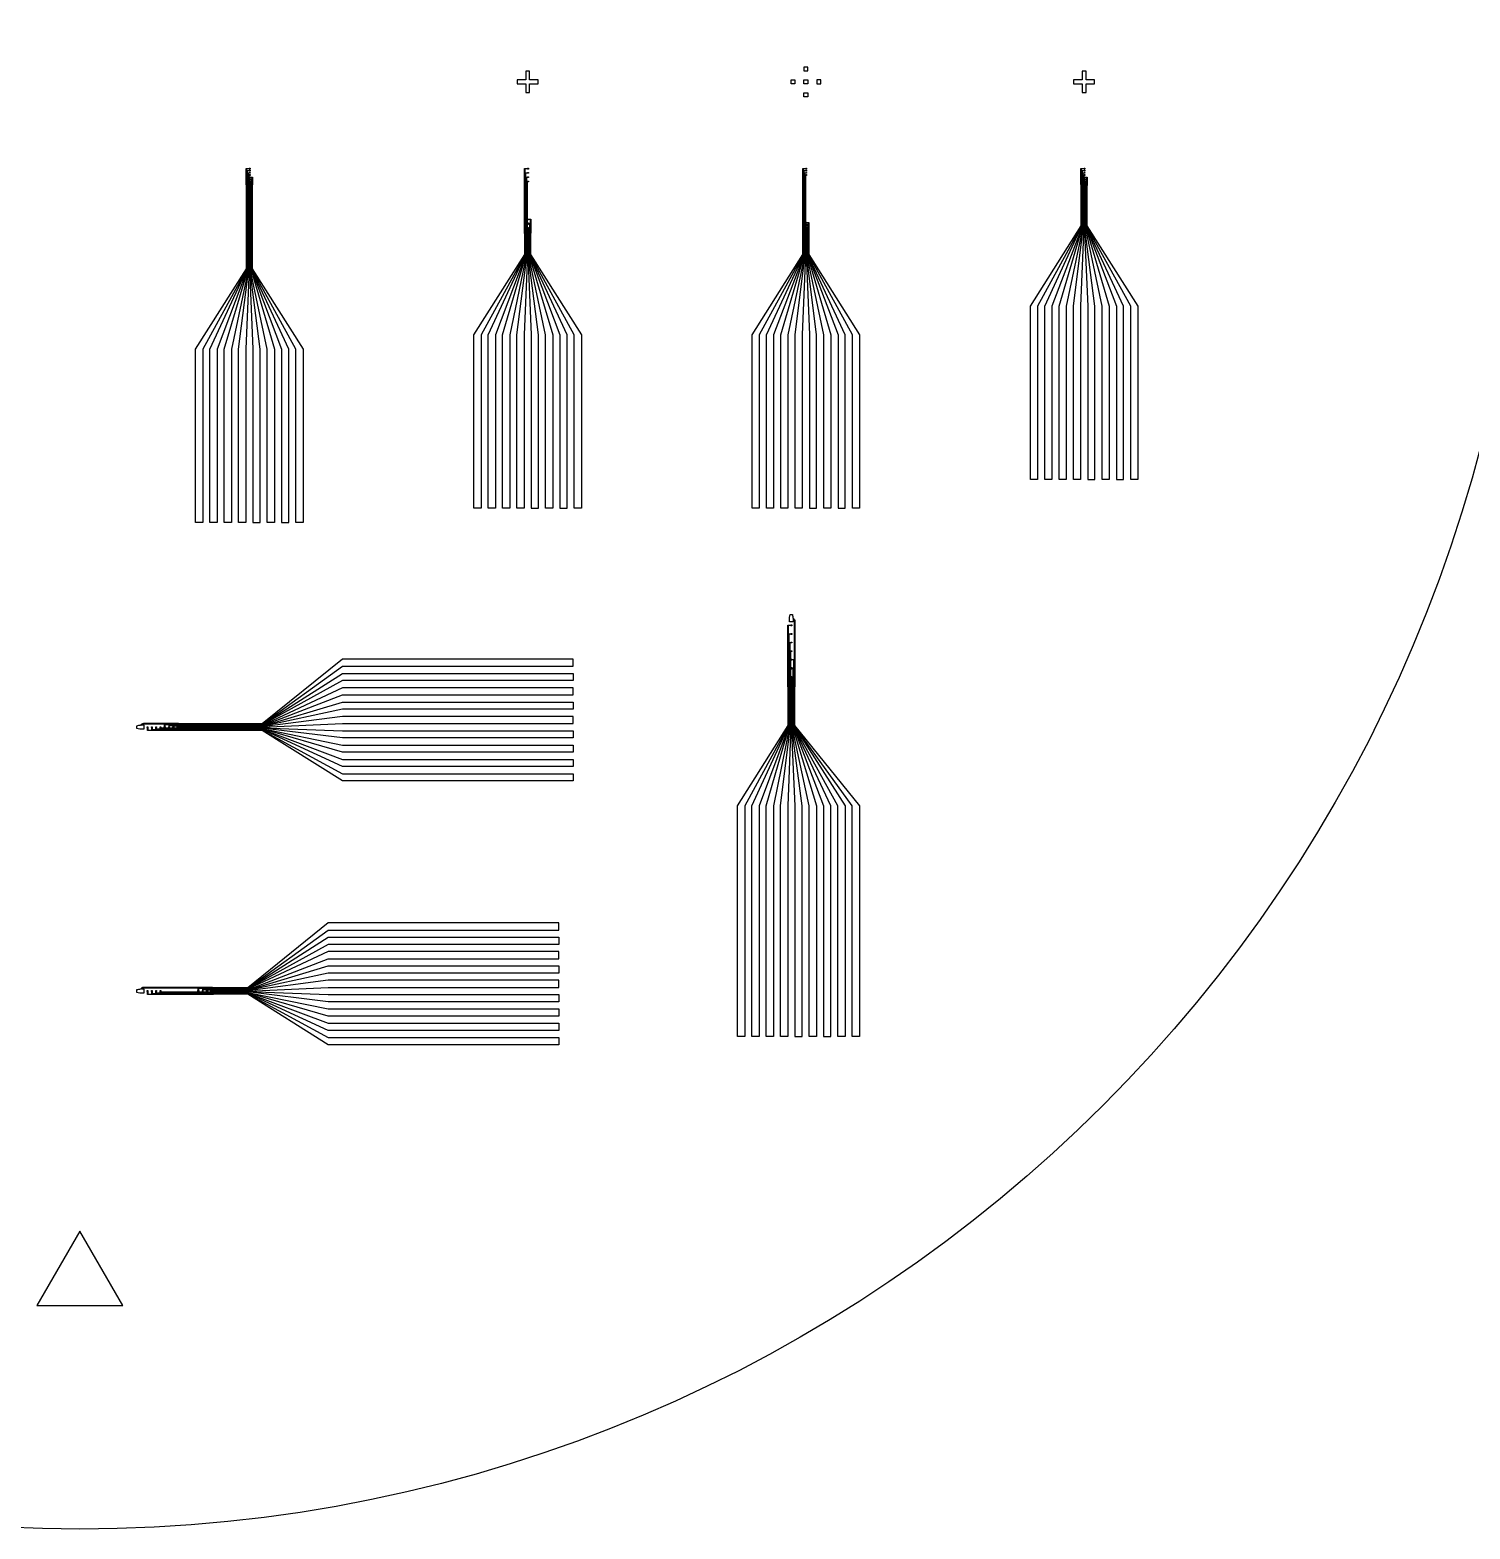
# Model space of a CAD drawing. Header units: millimetres. Extents: x 0 to 404, y 0 to 120.
# Drawn here: x 48.8 to 99, y 0 to 52.3 of the extents above; entities that cross this region are included whole.
import ezdxf

# ---------------------------------------------------------------- set-up
doc = ezdxf.new("R2010")
doc.units = ezdxf.units.MM
doc.layers.add('1st Metal', color=2, linetype='Continuous')
doc.layers.add('Aligner1', color=191, linetype='Continuous')

msp = doc.modelspace()

# ---------------------------------------------------------------- linework, layer by layer
at = {"layer": '1st Metal'}
for p, q in [((75.725, 46.933), (75.725, 47.48)), ((56.305, 46.974), (56.305, 46.933)), ((56.317, 46.974), (56.317, 46.933)), ((56.332, 46.974), (56.332, 46.933)), ((56.344, 46.974), (56.344, 46.933)), ((56.359, 46.974), (56.359, 46.933)), ((56.371, 46.974), (56.371, 46.933)), ((56.386, 46.974), (56.386, 46.933)), ((56.398, 46.974), (56.398, 46.933)), ((56.458, 46.974), (56.458, 46.933)), ((56.47, 46.974), (56.47, 46.933)), ((56.485, 46.974), (56.485, 46.933)), ((56.497, 46.974), (56.497, 46.933)), ((56.512, 46.974), (56.512, 46.933)), ((56.524, 46.974), (56.524, 46.933)), ((85.435, 46.974), (85.435, 46.933)), ((85.447, 46.974), (85.447, 46.933)), ((85.462, 46.974), (85.462, 46.933)), ((85.474, 46.974), (85.474, 46.933)), ((85.489, 46.974), (85.489, 46.933)), ((85.501, 46.974), (85.501, 46.933)), ((85.516, 46.974), (85.516, 46.933)), ((85.528, 46.974), (85.528, 46.933)), ((85.588, 46.974), (85.588, 46.933)), ((85.6, 46.974), (85.6, 46.933)), ((85.615, 46.974), (85.615, 46.933)), ((85.627, 46.974), (85.627, 46.933)), ((85.642, 46.974), (85.642, 46.933)), ((85.654, 46.974), (85.654, 46.933)), ((75.905, 45.493), (75.905, 45.346)), ((75.944, 45.493), (75.944, 45.346)), ((75.342, 29.45), (75.342, 29.42)), ((75.342, 29.42), (75.342, 29.45)), ((53.887, 28.079), (53.928, 28.079)), ((53.887, 28.067), (53.928, 28.067)), ((53.887, 28.052), (53.928, 28.052)), ((53.887, 28.04), (53.928, 28.04)), ((53.887, 28.025), (53.928, 28.025)), ((53.887, 28.013), (53.928, 28.013)), ((53.887, 27.953), (53.928, 27.953)), ((53.887, 27.941), (53.928, 27.941)), ((53.887, 27.926), (53.928, 27.926)), ((53.887, 27.914), (53.928, 27.914)), ((53.887, 27.899), (53.928, 27.899)), ((53.887, 27.887), (53.928, 27.887)), ((53.887, 27.872), (53.928, 27.872)), ((53.898, 27.998), (53.928, 27.998)), ((53.928, 27.998), (53.898, 27.998)), ((55.073, 18.788), (55.103, 18.788)), ((55.103, 18.788), (55.073, 18.788))]:
    msp.add_line(p, q, dxfattribs=at)
for points in [[(54.79, 39.944), (54.79, 35.124), (54.54, 35.124), (54.54, 39.944), (54.54, 41.174), (56.314, 43.974), (56.314, 46.874, 0.072993), (56.31, 46.903), (56.309, 46.905, -0.072993), (56.305, 46.933), (56.305, 47.48), (56.413, 47.48), (56.413, 47.489), (56.443, 47.489), (56.443, 47.459), (56.413, 47.459), (56.413, 47.468), (56.317, 47.468), (56.317, 46.933, 0.072993), (56.321, 46.905), (56.322, 46.903, -0.072993), (56.326, 46.874), (56.326, 43.974), (54.79, 41.174)], [(55.29, 39.944), (55.29, 35.124), (55.04, 35.124), (55.04, 39.944), (55.04, 41.174), (56.341, 43.974), (56.341, 46.874, 0.072993), (56.337, 46.903), (56.336, 46.905, -0.072993), (56.332, 46.933), (56.332, 47.405), (56.413, 47.405), (56.413, 47.414), (56.443, 47.414), (56.443, 47.384), (56.413, 47.384), (56.413, 47.393), (56.344, 47.393), (56.344, 46.933, 0.072993), (56.348, 46.905), (56.349, 46.903, -0.072993), (56.353, 46.874), (56.353, 43.974), (55.29, 41.174)], [(55.79, 39.944), (55.79, 35.124), (55.54, 35.124), (55.54, 39.944), (55.54, 41.174), (56.368, 43.974), (56.368, 46.874, 0.072993), (56.364, 46.903), (56.363, 46.905, -0.072993), (56.359, 46.933), (56.359, 47.33), (56.413, 47.33), (56.413, 47.339), (56.443, 47.339), (56.443, 47.309), (56.413, 47.309), (56.413, 47.318), (56.371, 47.318), (56.371, 46.933, 0.072993), (56.375, 46.905), (56.376, 46.903, -0.072993), (56.38, 46.874), (56.38, 43.974), (55.79, 41.174)], [(56.391, 46.903), (56.39, 46.905, -0.072993), (56.386, 46.933), (56.386, 47.255), (56.413, 47.255), (56.413, 47.264), (56.443, 47.264), (56.443, 47.234), (56.413, 47.234), (56.413, 47.243), (56.398, 47.243), (56.398, 46.933, 0.072993), (56.402, 46.905), (56.403, 46.903, -0.072993), (56.407, 46.874), (56.407, 43.974), (56.29, 41.174), (56.29, 39.944), (56.29, 35.124), (56.04, 35.124), (56.04, 39.944), (56.04, 41.174), (56.395, 43.974), (56.395, 46.874, 0.072993)], [(58.29, 39.944), (58.29, 35.124), (58.04, 35.124), (58.04, 39.944), (58.04, 41.174), (56.503, 43.974), (56.503, 46.874, -0.072993), (56.507, 46.903), (56.508, 46.905, 0.072993), (56.512, 46.933), (56.512, 47.168), (56.443, 47.168), (56.443, 47.159), (56.413, 47.159), (56.413, 47.189), (56.443, 47.189), (56.443, 47.18), (56.524, 47.18), (56.524, 46.933, -0.072993), (56.52, 46.905), (56.519, 46.903, 0.072993), (56.515, 46.874), (56.515, 43.974), (58.29, 41.174)], [(57.54, 39.944), (57.54, 35.124), (57.79, 35.124), (57.79, 39.944), (57.79, 41.174), (56.488, 43.974), (56.488, 46.874, -0.072993), (56.492, 46.903), (56.493, 46.905, 0.072993), (56.497, 46.933), (56.497, 47.105), (56.443, 47.105), (56.443, 47.114), (56.413, 47.114), (56.413, 47.084), (56.443, 47.084), (56.443, 47.093), (56.485, 47.093), (56.485, 46.933, -0.072993), (56.481, 46.905), (56.48, 46.903, 0.072993), (56.476, 46.874), (56.476, 43.974), (57.54, 41.174)], [(66.02, 45.203), (66.019, 45.205, -0.072993), (66.015, 45.233), (66.015, 47.48), (66.123, 47.48), (66.123, 47.489), (66.153, 47.489), (66.153, 47.459), (66.123, 47.459), (66.123, 47.468), (66.027, 47.468), (66.027, 45.233, 0.072993), (66.031, 45.205), (66.032, 45.203, -0.072993), (66.036, 45.174), (66.036, 44.474), (64.5, 41.674), (64.5, 40.444), (64.5, 35.624), (64.25, 35.624), (64.25, 40.444), (64.25, 41.674), (66.024, 44.474), (66.024, 45.174, 0.072993)], [(66.047, 45.203), (66.046, 45.205, -0.072993), (66.042, 45.233), (66.042, 47.33), (66.123, 47.33), (66.123, 47.339), (66.153, 47.339), (66.153, 47.309), (66.123, 47.309), (66.123, 47.318), (66.054, 47.318), (66.054, 45.233, 0.072993), (66.058, 45.205), (66.059, 45.203, -0.072993), (66.063, 45.174), (66.063, 44.474), (65, 41.674), (65, 40.444), (65, 35.624), (64.75, 35.624), (64.75, 40.444), (64.75, 41.674), (66.051, 44.474), (66.051, 45.174, 0.072993)], [(66.074, 45.203), (66.073, 45.205, -0.072993), (66.069, 45.233), (66.069, 47.18), (66.123, 47.18), (66.123, 47.189), (66.153, 47.189), (66.153, 47.159), (66.123, 47.159), (66.123, 47.168), (66.081, 47.168), (66.081, 45.233, 0.072993), (66.085, 45.205), (66.086, 45.203, -0.072993), (66.09, 45.174), (66.09, 44.474), (65.5, 41.674), (65.5, 40.444), (65.5, 35.624), (65.25, 35.624), (65.25, 40.444), (65.25, 41.674), (66.078, 44.474), (66.078, 45.174, 0.072993)], [(75.73, 45.315), (75.729, 45.317, -0.072993), (75.725, 45.346), (75.725, 47.48), (75.833, 47.48), (75.833, 47.489), (75.863, 47.489), (75.863, 47.459), (75.833, 47.459), (75.833, 47.468), (75.737, 47.468), (75.737, 45.346, 0.072993), (75.741, 45.317), (75.742, 45.315, -0.072993), (75.746, 45.286), (75.746, 44.474), (74.21, 41.674), (74.21, 40.444), (74.21, 35.624), (73.96, 35.624), (73.96, 40.444), (73.96, 41.674), (75.734, 44.474), (75.734, 45.286, 0.072993)], [(75.757, 45.315), (75.756, 45.317, -0.072993), (75.752, 45.346), (75.752, 47.405), (75.833, 47.405), (75.833, 47.414), (75.863, 47.414), (75.863, 47.384), (75.833, 47.384), (75.833, 47.393), (75.764, 47.393), (75.764, 45.346, 0.072993), (75.768, 45.317), (75.769, 45.315, -0.072993), (75.773, 45.286), (75.773, 44.474), (74.71, 41.674), (74.71, 40.444), (74.71, 35.624), (74.46, 35.624), (74.46, 40.444), (74.46, 41.674), (75.761, 44.474), (75.761, 45.286, 0.072993)], [(75.784, 45.315), (75.783, 45.317, -0.072993), (75.779, 45.346), (75.779, 47.33), (75.833, 47.33), (75.833, 47.339), (75.863, 47.339), (75.863, 47.309), (75.833, 47.309), (75.833, 47.318), (75.791, 47.318), (75.791, 45.346, 0.072993), (75.795, 45.317), (75.796, 45.315, -0.072993), (75.8, 45.286), (75.8, 44.474), (75.21, 41.674), (75.21, 40.444), (75.21, 35.624), (74.96, 35.624), (74.96, 40.444), (74.96, 41.674), (75.788, 44.474), (75.788, 45.286, 0.072993)], [(75.71, 40.444), (75.71, 35.624), (75.46, 35.624), (75.46, 40.444), (75.46, 41.674), (75.815, 44.474), (75.815, 45.286, 0.072993), (75.811, 45.315), (75.81, 45.317, -0.072993), (75.806, 45.346), (75.806, 47.255), (75.833, 47.255), (75.833, 47.264), (75.863, 47.264), (75.863, 47.234), (75.833, 47.234), (75.833, 47.243), (75.818, 47.243), (75.818, 45.346, 0.072993), (75.822, 45.317), (75.823, 45.315, -0.072993), (75.827, 45.286), (75.827, 44.474), (75.71, 41.674)], [(83.92, 41.444), (83.92, 36.624), (83.67, 36.624), (83.67, 41.444), (83.67, 42.674), (85.444, 45.474), (85.444, 46.874, 0.072993), (85.44, 46.903), (85.439, 46.905, -0.072993), (85.435, 46.933), (85.435, 47.48), (85.543, 47.48), (85.543, 47.489), (85.573, 47.489), (85.573, 47.459), (85.543, 47.459), (85.543, 47.468), (85.447, 47.468), (85.447, 46.933, 0.072993), (85.451, 46.905), (85.452, 46.903, -0.072993), (85.456, 46.874), (85.456, 45.474), (83.92, 42.674)], [(84.42, 41.444), (84.42, 36.624), (84.17, 36.624), (84.17, 41.444), (84.17, 42.674), (85.471, 45.474), (85.471, 46.874, 0.072993), (85.467, 46.903), (85.466, 46.905, -0.072993), (85.462, 46.933), (85.462, 47.405), (85.543, 47.405), (85.543, 47.414), (85.573, 47.414), (85.573, 47.384), (85.543, 47.384), (85.543, 47.393), (85.474, 47.393), (85.474, 46.933, 0.072993), (85.478, 46.905), (85.479, 46.903, -0.072993), (85.483, 46.874), (85.483, 45.474), (84.42, 42.674)], [(84.92, 41.444), (84.92, 36.624), (84.67, 36.624), (84.67, 41.444), (84.67, 42.674), (85.498, 45.474), (85.498, 46.874, 0.072993), (85.494, 46.903), (85.493, 46.905, -0.072993), (85.489, 46.933), (85.489, 47.33), (85.543, 47.33), (85.543, 47.339), (85.573, 47.339), (85.573, 47.309), (85.543, 47.309), (85.543, 47.318), (85.501, 47.318), (85.501, 46.933, 0.072993), (85.505, 46.905), (85.506, 46.903, -0.072993), (85.51, 46.874), (85.51, 45.474), (84.92, 42.674)], [(85.521, 46.903), (85.52, 46.905, -0.072993), (85.516, 46.933), (85.516, 47.255), (85.543, 47.255), (85.543, 47.264), (85.573, 47.264), (85.573, 47.234), (85.543, 47.234), (85.543, 47.243), (85.528, 47.243), (85.528, 46.933, 0.072993), (85.532, 46.905), (85.533, 46.903, -0.072993), (85.537, 46.874), (85.537, 45.474), (85.42, 42.674), (85.42, 41.444), (85.42, 36.624), (85.17, 36.624), (85.17, 41.444), (85.17, 42.674), (85.525, 45.474), (85.525, 46.874, 0.072993)], [(87.42, 41.444), (87.42, 36.624), (87.17, 36.624), (87.17, 41.444), (87.17, 42.674), (85.633, 45.474), (85.633, 46.874, -0.072993), (85.637, 46.903), (85.638, 46.905, 0.072993), (85.642, 46.933), (85.642, 47.168), (85.573, 47.168), (85.573, 47.159), (85.543, 47.159), (85.543, 47.189), (85.573, 47.189), (85.573, 47.18), (85.654, 47.18), (85.654, 46.933, -0.072993), (85.65, 46.905), (85.649, 46.903, 0.072993), (85.645, 46.874), (85.645, 45.474), (87.42, 42.674)], [(86.67, 41.444), (86.67, 36.624), (86.92, 36.624), (86.92, 41.444), (86.92, 42.674), (85.618, 45.474), (85.618, 46.874, -0.072993), (85.622, 46.903), (85.623, 46.905, 0.072993), (85.627, 46.933), (85.627, 47.105), (85.573, 47.105), (85.573, 47.114), (85.543, 47.114), (85.543, 47.084), (85.573, 47.084), (85.573, 47.093), (85.615, 47.093), (85.615, 46.933, -0.072993), (85.611, 46.905), (85.61, 46.903, 0.072993), (85.606, 46.874), (85.606, 45.474), (86.67, 42.674)], [(57.29, 39.944), (57.29, 35.124), (57.04, 35.124), (57.04, 39.944), (57.04, 41.174), (56.449, 43.974), (56.449, 46.874, -0.072993), (56.453, 46.903), (56.454, 46.905, 0.072993), (56.458, 46.933), (56.458, 47.018), (56.443, 47.018), (56.443, 47.009), (56.413, 47.009), (56.413, 47.039), (56.443, 47.039), (56.443, 47.03), (56.47, 47.03), (56.47, 46.933, -0.072993), (56.466, 46.905), (56.465, 46.903, 0.072993), (56.461, 46.874), (56.461, 43.974), (57.29, 41.174)], [(66, 40.444), (66, 35.624), (65.75, 35.624), (65.75, 40.444), (65.75, 41.674), (66.105, 44.474), (66.105, 45.174, 0.072993), (66.101, 45.203), (66.1, 45.205, -0.072993), (66.096, 45.233), (66.096, 47.03), (66.123, 47.03), (66.123, 47.039), (66.153, 47.039), (66.153, 47.009), (66.123, 47.009), (66.123, 47.018), (66.108, 47.018), (66.108, 45.233, 0.072993), (66.112, 45.205), (66.113, 45.203, -0.072993), (66.117, 45.174), (66.117, 44.474), (66, 41.674)], [(86.42, 41.444), (86.42, 36.624), (86.17, 36.624), (86.17, 41.444), (86.17, 42.674), (85.579, 45.474), (85.579, 46.874, -0.072993), (85.583, 46.903), (85.584, 46.905, 0.072993), (85.588, 46.933), (85.588, 47.018), (85.573, 47.018), (85.573, 47.009), (85.543, 47.009), (85.543, 47.039), (85.573, 47.039), (85.573, 47.03), (85.6, 47.03), (85.6, 46.933, -0.072993), (85.596, 46.905), (85.595, 46.903, 0.072993), (85.591, 46.874), (85.591, 45.474), (86.42, 42.674)], [(68, 40.444), (68, 35.624), (67.75, 35.624), (67.75, 40.444), (67.75, 41.674), (66.213, 44.474), (66.213, 45.174, -0.072993), (66.217, 45.203), (66.218, 45.205, 0.072993), (66.222, 45.233), (66.222, 45.693), (66.153, 45.693), (66.153, 45.684), (66.123, 45.684), (66.123, 45.714), (66.153, 45.714), (66.153, 45.705), (66.234, 45.705), (66.234, 45.233, -0.072993), (66.23, 45.205), (66.229, 45.203, 0.072993), (66.225, 45.174), (66.225, 44.474), (68, 41.674)], [(67.25, 40.444), (67.25, 35.624), (67.5, 35.624), (67.5, 40.444), (67.5, 41.674), (66.198, 44.474), (66.198, 45.174, -0.072993), (66.202, 45.203), (66.203, 45.205, 0.072993), (66.207, 45.233), (66.207, 45.555), (66.153, 45.555), (66.153, 45.564), (66.123, 45.564), (66.123, 45.534), (66.153, 45.534), (66.153, 45.543), (66.195, 45.543), (66.195, 45.233, -0.072993), (66.191, 45.205), (66.19, 45.203, 0.072993), (66.186, 45.174), (66.186, 44.474), (67.25, 41.674)], [(77.71, 40.444), (77.71, 35.624), (77.46, 35.624), (77.46, 40.444), (77.46, 41.674), (75.923, 44.474), (75.923, 45.286, -0.072993), (75.927, 45.315), (75.928, 45.317, 0.072993), (75.932, 45.346), (75.932, 45.58), (75.863, 45.58), (75.863, 45.571), (75.833, 45.571), (75.833, 45.601), (75.863, 45.601), (75.863, 45.592), (75.944, 45.592), (75.944, 45.346, -0.072993), (75.94, 45.317), (75.939, 45.315, 0.072993), (75.935, 45.286), (75.935, 44.474), (77.71, 41.674)], [(76.96, 40.444), (76.96, 35.624), (77.21, 35.624), (77.21, 40.444), (77.21, 41.674), (75.908, 44.474), (75.908, 45.286, -0.072993), (75.912, 45.315), (75.913, 45.317, 0.072993), (75.917, 45.346), (75.917, 45.517), (75.863, 45.517), (75.863, 45.526), (75.833, 45.526), (75.833, 45.496), (75.863, 45.496), (75.863, 45.505), (75.905, 45.505), (75.905, 45.346, -0.072993), (75.901, 45.317), (75.9, 45.315, 0.072993), (75.896, 45.286), (75.896, 44.474), (76.96, 41.674)], [(67, 40.444), (67, 35.624), (66.75, 35.624), (66.75, 40.444), (66.75, 41.674), (66.159, 44.474), (66.159, 45.174, -0.072993), (66.163, 45.203), (66.164, 45.205, 0.072993), (66.168, 45.233), (66.168, 45.393), (66.153, 45.393), (66.153, 45.384), (66.123, 45.384), (66.123, 45.414), (66.153, 45.414), (66.153, 45.405), (66.18, 45.405), (66.18, 45.233, -0.072993), (66.176, 45.205), (66.175, 45.203, 0.072993), (66.171, 45.174), (66.171, 44.474), (67, 41.674)], [(76.71, 40.444), (76.71, 35.624), (76.46, 35.624), (76.46, 40.444), (76.46, 41.674), (75.869, 44.474), (75.869, 45.286, -0.072993), (75.873, 45.315), (75.874, 45.317, 0.072993), (75.878, 45.346), (75.878, 45.43), (75.863, 45.43), (75.863, 45.421), (75.833, 45.421), (75.833, 45.451), (75.863, 45.451), (75.863, 45.442), (75.89, 45.442), (75.89, 45.346, -0.072993), (75.886, 45.317), (75.885, 45.315, 0.072993), (75.881, 45.286), (75.881, 44.474), (76.71, 41.674)], [(75.429, 29.36, -0.072993), (75.433, 29.389), (75.434, 29.391, 0.072993), (75.438, 29.42), (75.438, 31.676, 0.201221), (75.408, 31.747, 0.681472), (75.391, 31.739, -0.011355), (75.392, 31.699), (75.392, 31.658), (75.262, 31.658), (75.262, 31.699, -0.062124), (75.289, 31.918), (75.365, 31.918, -0.040545), (75.389, 31.776, -0.282415), (75.45, 31.676), (75.45, 29.42, -0.072993), (75.446, 29.391), (75.445, 29.389, 0.072993), (75.441, 29.36), (75.441, 28.035), (77.702, 25.235), (77.702, 17.185), (77.452, 17.185), (77.452, 25.235), (75.429, 28.035)], [(75.213, 29.36, 0.072993), (75.209, 29.389), (75.208, 29.391, -0.072993), (75.204, 29.42), (75.204, 31.541), (75.312, 31.541), (75.312, 31.55), (75.342, 31.55), (75.342, 31.52), (75.312, 31.52), (75.312, 31.529), (75.216, 31.529), (75.216, 29.42, 0.072993), (75.22, 29.391), (75.221, 29.389, -0.072993), (75.225, 29.36), (75.225, 28.035), (73.702, 25.235), (73.702, 17.185), (73.452, 17.185), (73.452, 25.235), (75.213, 28.035)], [(74.202, 25.235), (74.202, 17.185), (73.952, 17.185), (73.952, 25.235), (75.24, 28.035), (75.24, 29.36, 0.072993), (75.236, 29.389), (75.235, 29.391, -0.072993), (75.231, 29.42), (75.231, 31.241), (75.312, 31.241), (75.312, 31.25), (75.342, 31.25), (75.342, 31.22), (75.312, 31.22), (75.312, 31.229), (75.243, 31.229), (75.243, 29.42, 0.072993), (75.247, 29.391), (75.248, 29.389, -0.072993), (75.252, 29.36), (75.252, 28.035)], [(75.267, 29.36, 0.072993), (75.263, 29.389), (75.262, 29.391, -0.072993), (75.258, 29.42), (75.258, 30.941), (75.312, 30.941), (75.312, 30.95), (75.342, 30.95), (75.342, 30.92), (75.312, 30.92), (75.312, 30.929), (75.27, 30.929), (75.27, 29.42, 0.072993), (75.274, 29.391), (75.275, 29.389, -0.072993), (75.279, 29.36), (75.279, 28.035), (74.702, 25.235), (74.702, 17.185), (74.452, 17.185), (74.452, 25.235), (75.267, 28.035)], [(59.663, 30.108), (67.713, 30.108), (67.713, 30.358), (59.663, 30.358), (56.863, 28.097), (53.987, 28.097, -0.072993), (53.959, 28.101), (53.957, 28.102, 0.072993), (53.928, 28.106), (52.722, 28.106, 0.282415), (52.622, 28.045, 0.040545), (52.48, 28.021), (52.48, 27.945, 0.062124), (52.699, 27.918), (52.74, 27.918), (52.74, 28.048), (52.699, 28.048, 0.011355), (52.658, 28.047, -0.681472), (52.651, 28.064, -0.201221), (52.722, 28.094), (53.928, 28.094, -0.072993), (53.957, 28.09), (53.959, 28.089, 0.072993), (53.987, 28.085), (56.863, 28.085)], [(75.294, 29.36, 0.072993), (75.29, 29.389), (75.289, 29.391, -0.072993), (75.285, 29.42), (75.285, 30.641), (75.312, 30.641), (75.312, 30.65), (75.342, 30.65), (75.342, 30.62), (75.312, 30.62), (75.312, 30.629), (75.297, 30.629), (75.297, 29.42, 0.072993), (75.301, 29.391), (75.302, 29.389, -0.072993), (75.306, 29.36), (75.306, 28.035), (75.202, 25.235), (75.202, 17.185), (74.952, 17.185), (74.952, 25.235), (75.294, 28.035)], [(75.402, 29.36, -0.072993), (75.406, 29.389), (75.407, 29.391, 0.072993), (75.411, 29.42), (75.411, 30.329), (75.342, 30.329), (75.342, 30.32), (75.312, 30.32), (75.312, 30.35), (75.342, 30.35), (75.342, 30.341), (75.423, 30.341), (75.423, 29.42, -0.072993), (75.419, 29.391), (75.418, 29.389, 0.072993), (75.414, 29.36), (75.414, 28.035), (77.202, 25.235), (77.202, 17.185), (76.952, 17.185), (76.952, 25.235), (75.402, 28.035)], [(53.987, 28.058, -0.072993), (53.959, 28.062), (53.957, 28.063, 0.072993), (53.928, 28.067), (53.469, 28.067), (53.469, 27.998), (53.478, 27.998), (53.478, 27.968), (53.448, 27.968), (53.448, 27.998), (53.457, 27.998), (53.457, 28.079), (53.928, 28.079, -0.072993), (53.957, 28.075), (53.959, 28.074, 0.072993), (53.987, 28.07), (56.863, 28.07), (59.663, 29.858), (67.713, 29.858), (67.713, 29.608), (59.663, 29.608), (56.863, 28.058)], [(76.452, 25.235), (76.452, 17.185), (76.702, 17.185), (76.702, 25.235), (75.387, 28.035), (75.387, 29.36, -0.072993), (75.391, 29.389), (75.392, 29.391, 0.072993), (75.396, 29.42), (75.396, 30.041), (75.342, 30.041), (75.342, 30.05), (75.312, 30.05), (75.312, 30.02), (75.342, 30.02), (75.342, 30.029), (75.384, 30.029), (75.384, 29.42, -0.072993), (75.38, 29.391), (75.379, 29.389, 0.072993), (75.375, 29.36), (75.375, 28.035)], [(59.663, 29.108), (67.713, 29.108), (67.713, 29.358), (59.663, 29.358), (56.863, 28.043), (53.987, 28.043, -0.072993), (53.959, 28.047), (53.957, 28.048, 0.072993), (53.928, 28.052), (53.607, 28.052), (53.607, 27.998), (53.598, 27.998), (53.598, 27.968), (53.628, 27.968), (53.628, 27.998), (53.619, 27.998), (53.619, 28.04), (53.928, 28.04, -0.072993), (53.957, 28.036), (53.959, 28.035, 0.072993), (53.987, 28.031), (56.863, 28.031)], [(76.202, 25.235), (76.202, 17.185), (75.952, 17.185), (75.952, 25.235), (75.348, 28.035), (75.348, 29.36, -0.072993), (75.352, 29.389), (75.353, 29.391, 0.072993), (75.357, 29.42), (75.357, 29.729), (75.342, 29.729), (75.342, 29.72), (75.312, 29.72), (75.312, 29.75), (75.342, 29.75), (75.342, 29.741), (75.369, 29.741), (75.369, 29.42, -0.072993), (75.365, 29.391), (75.364, 29.389, 0.072993), (75.36, 29.36), (75.36, 28.035)], [(59.663, 28.858), (67.713, 28.858), (67.713, 28.608), (59.663, 28.608), (56.863, 28.004), (53.987, 28.004, -0.072993), (53.959, 28.008), (53.957, 28.009, 0.072993), (53.928, 28.013), (53.769, 28.013), (53.769, 27.998), (53.778, 27.998), (53.778, 27.968), (53.748, 27.968), (53.748, 27.998), (53.757, 27.998), (53.757, 28.025), (53.928, 28.025, -0.072993), (53.957, 28.021), (53.959, 28.02, 0.072993), (53.987, 28.016), (56.863, 28.016)], [(53.987, 27.869, 0.072993), (53.959, 27.865), (53.957, 27.864, -0.072993), (53.928, 27.86), (53.887, 27.86), (52.857, 27.86), (52.857, 27.968), (52.848, 27.968), (52.848, 27.998), (52.878, 27.998), (52.878, 27.968), (52.869, 27.968), (52.869, 27.872), (53.928, 27.872, 0.072993), (53.957, 27.876), (53.959, 27.877, -0.072993), (53.987, 27.881), (56.863, 27.881), (59.663, 26.358), (67.713, 26.358), (67.713, 26.108), (59.663, 26.108), (56.863, 27.869)], [(59.663, 26.858), (67.713, 26.858), (67.713, 26.608), (59.663, 26.608), (56.863, 27.896), (53.987, 27.896, 0.072993), (53.959, 27.892), (53.957, 27.891, -0.072993), (53.928, 27.887), (53.007, 27.887), (53.007, 27.968), (52.998, 27.968), (52.998, 27.998), (53.028, 27.998), (53.028, 27.968), (53.019, 27.968), (53.019, 27.899), (53.928, 27.899, 0.072993), (53.957, 27.903), (53.959, 27.904, -0.072993), (53.987, 27.908), (56.863, 27.908)], [(59.663, 27.358), (67.713, 27.358), (67.713, 27.108), (59.663, 27.108), (56.863, 27.923), (53.987, 27.923, 0.072993), (53.959, 27.919), (53.957, 27.918, -0.072993), (53.928, 27.914), (53.157, 27.914), (53.157, 27.968), (53.148, 27.968), (53.148, 27.998), (53.178, 27.998), (53.178, 27.968), (53.169, 27.968), (53.169, 27.926), (53.928, 27.926, 0.072993), (53.957, 27.93), (53.959, 27.931, -0.072993), (53.987, 27.935), (56.863, 27.935)], [(59.663, 27.858), (67.713, 27.858), (67.713, 27.608), (59.663, 27.608), (56.863, 27.95), (53.987, 27.95, 0.072993), (53.959, 27.946), (53.957, 27.945, -0.072993), (53.928, 27.941), (53.307, 27.941), (53.307, 27.968), (53.298, 27.968), (53.298, 27.998), (53.328, 27.998), (53.328, 27.968), (53.319, 27.968), (53.319, 27.953), (53.928, 27.953, 0.072993), (53.957, 27.957), (53.959, 27.958, -0.072993), (53.987, 27.962), (56.863, 27.962)], [(59.163, 20.898), (67.213, 20.898), (67.213, 21.148), (59.163, 21.148), (56.363, 18.887), (55.162, 18.887, -0.072993), (55.134, 18.891), (55.132, 18.892, 0.072993), (55.103, 18.896), (52.722, 18.896, 0.282415), (52.622, 18.835, 0.040545), (52.48, 18.811), (52.48, 18.735, 0.062124), (52.699, 18.708), (52.74, 18.708), (52.74, 18.838), (52.699, 18.838, 0.011355), (52.658, 18.837, -0.681472), (52.651, 18.854, -0.201221), (52.722, 18.884), (55.103, 18.884, -0.072993), (55.132, 18.88), (55.134, 18.879, 0.072993), (55.162, 18.875), (56.363, 18.875)], [(55.162, 18.848, -0.072993), (55.134, 18.852), (55.132, 18.853, 0.072993), (55.103, 18.857), (54.644, 18.857), (54.644, 18.788), (54.653, 18.788), (54.653, 18.758), (54.623, 18.758), (54.623, 18.788), (54.632, 18.788), (54.632, 18.869), (55.103, 18.869, -0.072993), (55.132, 18.865), (55.134, 18.864, 0.072993), (55.162, 18.86), (56.363, 18.86), (59.163, 20.648), (67.213, 20.648), (67.213, 20.398), (59.163, 20.398), (56.363, 18.848)], [(59.163, 19.898), (67.213, 19.898), (67.213, 20.148), (59.163, 20.148), (56.363, 18.833), (55.162, 18.833, -0.072993), (55.134, 18.837), (55.132, 18.838, 0.072993), (55.103, 18.842), (54.782, 18.842), (54.782, 18.788), (54.773, 18.788), (54.773, 18.758), (54.803, 18.758), (54.803, 18.788), (54.794, 18.788), (54.794, 18.83), (55.103, 18.83, -0.072993), (55.132, 18.826), (55.134, 18.825, 0.072993), (55.162, 18.821), (56.363, 18.821)], [(59.163, 19.648), (67.213, 19.648), (67.213, 19.398), (59.163, 19.398), (56.363, 18.794), (55.162, 18.794, -0.072993), (55.134, 18.798), (55.132, 18.799, 0.072993), (55.103, 18.803), (54.944, 18.803), (54.944, 18.788), (54.953, 18.788), (54.953, 18.758), (54.923, 18.758), (54.923, 18.788), (54.932, 18.788), (54.932, 18.815), (55.103, 18.815, -0.072993), (55.132, 18.811), (55.134, 18.81, 0.072993), (55.162, 18.806), (56.363, 18.806)], [(55.162, 18.659, 0.072993), (55.134, 18.655), (55.132, 18.654, -0.072993), (55.103, 18.65), (52.857, 18.65), (52.857, 18.758), (52.848, 18.758), (52.848, 18.788), (52.878, 18.788), (52.878, 18.758), (52.869, 18.758), (52.869, 18.662), (55.103, 18.662, 0.072993), (55.132, 18.666), (55.134, 18.667, -0.072993), (55.162, 18.671), (56.363, 18.671), (59.163, 17.148), (67.213, 17.148), (67.213, 16.898), (59.163, 16.898), (56.363, 18.659)], [(59.163, 17.648), (67.213, 17.648), (67.213, 17.398), (59.163, 17.398), (56.363, 18.686), (55.162, 18.686, 0.072993), (55.134, 18.682), (55.132, 18.681, -0.072993), (55.103, 18.677), (53.007, 18.677), (53.007, 18.758), (52.998, 18.758), (52.998, 18.788), (53.028, 18.788), (53.028, 18.758), (53.019, 18.758), (53.019, 18.689), (55.103, 18.689, 0.072993), (55.132, 18.693), (55.134, 18.694, -0.072993), (55.162, 18.698), (56.363, 18.698)], [(55.162, 18.713, 0.072993), (55.134, 18.709), (55.132, 18.708, -0.072993), (55.103, 18.704), (53.157, 18.704), (53.157, 18.758), (53.148, 18.758), (53.148, 18.788), (53.178, 18.788), (53.178, 18.758), (53.169, 18.758), (53.169, 18.716), (55.103, 18.716, 0.072993), (55.132, 18.72), (55.134, 18.721, -0.072993), (55.162, 18.725), (56.363, 18.725), (59.163, 18.148), (67.213, 18.148), (67.213, 17.898), (59.163, 17.898), (56.363, 18.713)], [(59.163, 18.648), (67.213, 18.648), (67.213, 18.398), (59.163, 18.398), (56.363, 18.74), (55.162, 18.74, 0.072993), (55.134, 18.736), (55.132, 18.735, -0.072993), (55.103, 18.731), (53.307, 18.731), (53.307, 18.758), (53.298, 18.758), (53.298, 18.788), (53.328, 18.788), (53.328, 18.758), (53.319, 18.758), (53.319, 18.743), (55.103, 18.743, 0.072993), (55.132, 18.747), (55.134, 18.748, -0.072993), (55.162, 18.752), (56.363, 18.752)]]:
    msp.add_lwpolyline(points, format="xyb", close=True, dxfattribs=at)
for points in [[(56.54, 39.944), (56.54, 35.124), (56.79, 35.124), (56.79, 39.944), (56.79, 41.174), (56.434, 43.974), (56.434, 46.934), (56.443, 46.934), (56.443, 46.964), (56.413, 46.964), (56.413, 46.934), (56.422, 46.934), (56.422, 43.974), (56.54, 41.174)], [(85.67, 41.444), (85.67, 36.624), (85.92, 36.624), (85.92, 41.444), (85.92, 42.674), (85.564, 45.474), (85.564, 46.934), (85.573, 46.934), (85.573, 46.964), (85.543, 46.964), (85.543, 46.934), (85.552, 46.934), (85.552, 45.474), (85.67, 42.674)], [(66.153, 45.234), (66.153, 45.264), (66.123, 45.264), (66.123, 45.234), (66.132, 45.234), (66.132, 44.474), (66.25, 41.674), (66.25, 40.444), (66.25, 35.624), (66.5, 35.624), (66.5, 40.444), (66.5, 41.674), (66.144, 44.474), (66.144, 45.234)], [(75.96, 40.444), (75.96, 35.624), (76.21, 35.624), (76.21, 40.444), (76.21, 41.674), (75.854, 44.474), (75.854, 45.346), (75.863, 45.346), (75.863, 45.376), (75.833, 45.376), (75.833, 45.346), (75.842, 45.346), (75.842, 44.474), (75.96, 41.674)], [(75.342, 29.45), (75.312, 29.45)], [(75.312, 29.45), (75.312, 29.42)], [(53.898, 27.998), (53.898, 27.968)], [(53.898, 27.968), (53.928, 27.968)], [(55.073, 18.788), (55.073, 18.758)], [(55.073, 18.758), (55.103, 18.758)]]:
    msp.add_lwpolyline(points, close=True, dxfattribs=at)
for points in [[(75.321, 29.42), (75.312, 29.42), (75.321, 29.42), (75.321, 28.035), (75.452, 25.235), (75.452, 17.185), (75.702, 17.185), (75.702, 25.235), (75.333, 28.035), (75.333, 29.42), (75.342, 29.42), (75.333, 29.42)], [(53.928, 27.977), (53.928, 27.968), (53.928, 27.977), (56.863, 27.977), (59.663, 28.108), (67.713, 28.108), (67.713, 28.358), (59.663, 28.358), (56.863, 27.989), (53.928, 27.989), (53.928, 27.998), (53.928, 27.989)], [(55.103, 18.767), (55.103, 18.758), (55.103, 18.767), (56.363, 18.767), (59.163, 18.898), (67.213, 18.898), (67.213, 19.148), (59.163, 19.148), (56.363, 18.779), (55.103, 18.779), (55.103, 18.788), (55.103, 18.779)]]:
    msp.add_lwpolyline(points, dxfattribs=at)
msp.add_circle((50.5, 50.5), 50.5, dxfattribs=at)
at = {"layer": 'Aligner1'}
for points in [[(65.757, 50.432), (66.058, 50.432), (66.058, 50.132), (66.193, 50.132), (66.193, 50.432), (66.492, 50.432), (66.492, 50.567), (66.193, 50.567), (66.193, 50.868), (66.058, 50.868), (66.058, 50.567), (65.757, 50.567)], [(75.767, 50.883), (75.902, 50.883), (75.902, 51.017), (75.835, 51.017), (75.767, 51.017)], [(85.178, 50.432), (85.478, 50.432), (85.478, 50.132), (85.613, 50.132), (85.613, 50.432), (85.913, 50.432), (85.913, 50.567), (85.613, 50.567), (85.613, 50.868), (85.478, 50.868), (85.478, 50.567), (85.178, 50.567)], [(75.453, 50.432), (75.317, 50.432), (75.317, 50.567), (75.453, 50.567)], [(75.767, 50.567), (75.902, 50.567), (75.902, 50.432), (75.767, 50.432)], [(76.218, 50.432), (76.352, 50.432), (76.352, 50.567), (76.218, 50.567)], [(75.902, 50.117), (75.902, 49.982), (75.767, 49.982), (75.767, 50.117)], [(52, 7.798), (50.5, 10.396), (49, 7.798)]]:
    msp.add_lwpolyline(points, close=True, dxfattribs=at)

doc.saveas('drawing.dxf')
